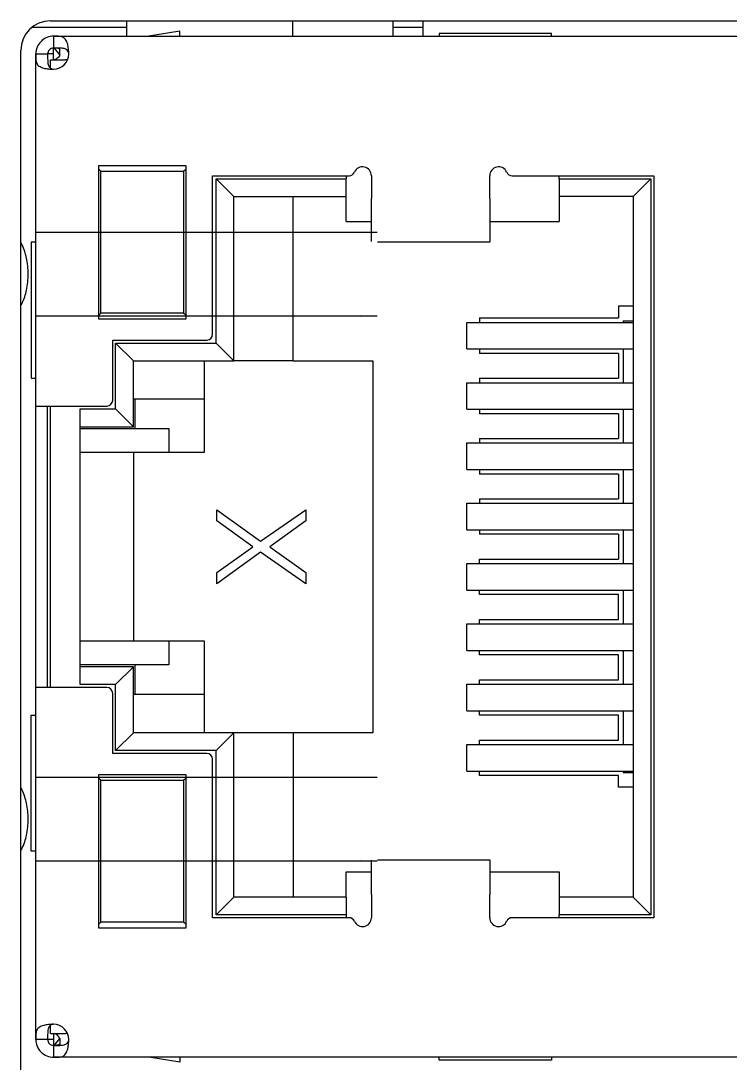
# Model space of a CAD drawing. Header units: inches. Extents: x 17 to 3130, y 15 to 659.
# Drawn here: x 1748.06 to 1760.06, y 247.88 to 265.51 of the extents above; entities that cross this region are included whole.
import ezdxf

# ---------------------------------------------------------------- set-up
doc = ezdxf.new("R2010")
doc.units = ezdxf.units.IN
doc.header["$MEASUREMENT"] = 0
doc.layers.add('Sichtbare Kanten(DIN)', color=7, linetype='Continuous', lineweight=25)

msp = doc.modelspace()

# ---------------------------------------------------------------- linework, layer by layer
at = {"layer": 'Sichtbare Kanten(DIN)'}
for p, q in [((1749.85608, 265.39637), (1748.2484, 265.39637)), ((1748.56406, 265.50861), (1768.86406, 265.50861)), ((1749.85608, 265.39637), (1749.85608, 265.50861)), ((1749.85608, 265.24849), (1749.85608, 265.39637)), ((1750.75379, 265.33333), (1750.22776, 265.24849)), ((1750.75379, 265.24849), (1750.75379, 265.33333)), ((1752.6569, 265.50861), (1752.65674, 265.24849)), ((1754.35674, 265.24849), (1754.3569, 265.50861)), ((1754.85881, 265.39637), (1754.35683, 265.39637)), ((1754.85881, 265.50861), (1754.85881, 265.24849)), ((1748.61683, 265.24849), (1773.56683, 265.24849)), ((1748.61683, 265.24849), (1748.61683, 265.04849)), ((1757.03795, 265.29683), (1755.13795, 265.29683)), ((1755.13795, 265.29683), (1755.13795, 265.24849)), ((1757.03795, 265.24849), (1757.03795, 265.29683)), ((1748.06406, 230.55861), (1748.06406, 265.00861)), ((1748.61683, 264.84849), (1748.61683, 265.04849)), ((1748.62987, 265.04827), (1748.72174, 264.93082)), ((1748.72174, 264.9308), (1748.72174, 265.03201)), ((1748.31683, 258.99349), (1748.31683, 264.94849)), ((1748.31683, 264.94849), (1748.51683, 264.94849)), ((1748.53683, 264.94849), (1748.51683, 264.94849)), ((1748.61683, 264.94849), (1748.53683, 264.94849)), ((1748.56683, 264.84849), (1748.81683, 264.84849)), ((1748.56683, 264.7061), (1748.56683, 264.84849)), ((1748.85367, 264.84849), (1748.81683, 264.84849)), ((1749.38183, 260.46349), (1749.38183, 263.06349)), ((1749.38183, 263.06349), (1750.85183, 263.06349)), ((1750.85183, 263.06349), (1750.85183, 260.46349)), ((1749.38183, 262.99849), (1749.41683, 262.96349)), ((1749.41683, 262.96349), (1750.81683, 262.96349)), ((1749.41683, 260.56349), (1749.41683, 262.96349)), ((1750.81683, 262.96349), (1750.85183, 262.99849)), ((1750.81683, 262.96349), (1750.81683, 260.56349)), ((1751.30683, 260.20849), (1751.30683, 262.88849)), ((1751.30683, 262.88849), (1753.61271, 262.88849)), ((1753.56683, 262.88849), (1753.56683, 262.83849)), ((1753.99183, 262.88849), (1753.99183, 262.50297)), ((1755.99183, 262.50297), (1755.99183, 262.88849)), ((1756.37096, 262.88849), (1758.76683, 262.88849)), ((1757.16683, 262.83849), (1757.16683, 262.88849)), ((1758.76683, 262.88849), (1758.76683, 250.33849)), ((1751.36683, 260.05849), (1751.36683, 262.83849)), ((1751.36683, 262.83849), (1753.56683, 262.83849)), ((1751.36683, 262.83849), (1751.66683, 262.53849)), ((1753.56683, 262.53849), (1753.56683, 262.83849)), ((1757.16683, 262.83849), (1758.71683, 262.83849)), ((1757.16683, 262.83849), (1757.16683, 262.53849)), ((1758.71683, 262.83849), (1758.41683, 262.53849)), ((1758.71683, 262.83849), (1758.71683, 250.38849)), ((1751.66683, 259.75849), (1751.66683, 262.53849)), ((1751.66683, 262.53849), (1753.56683, 262.53849)), ((1752.66683, 259.75849), (1752.66683, 262.53849)), ((1753.56683, 262.11349), (1753.56683, 262.53849)), ((1757.16683, 262.53849), (1757.16683, 262.11349)), ((1758.41683, 262.53849), (1757.16683, 262.53849)), ((1758.41683, 262.53849), (1758.41683, 250.68849)), ((1753.99183, 261.77797), (1753.99183, 262.50297)), ((1755.99183, 262.50297), (1755.99183, 261.77797)), ((1753.56683, 262.11349), (1753.99183, 262.11349)), ((1755.99183, 262.11349), (1757.16683, 262.11349)), ((1748.31683, 261.93454), (1754.08723, 261.93454)), ((1748.51543, 261.93454), (1748.51684, 261.93454)), ((1748.23926, 261.76349), (1748.23926, 259.46349)), ((1748.31683, 261.76349), (1748.23926, 261.76349)), ((1755.99183, 261.76349), (1754.09152, 261.76349)), ((1755.99183, 261.76349), (1755.99183, 261.77797)), ((1758.16683, 260.68018), (1758.16683, 260.48349)), ((1758.41683, 260.68018), (1758.16683, 260.68018)), ((1754.08723, 260.51244), (1748.31683, 260.51244)), ((1748.51543, 260.51244), (1748.51684, 260.51244)), ((1749.41683, 260.56349), (1749.38183, 260.52849)), ((1750.85183, 260.46349), (1749.38183, 260.46349)), ((1750.81683, 260.56349), (1749.41683, 260.56349)), ((1750.85183, 260.52849), (1750.81683, 260.56349)), ((1753.80945, 260.51804), (1753.46366, 260.51244)), ((1755.60576, 259.95849), (1755.60576, 260.40849)), ((1755.60576, 260.40849), (1758.41683, 260.40849)), ((1755.8168, 260.48349), (1755.8168, 260.40849)), ((1755.8168, 260.48349), (1758.16683, 260.48349)), ((1758.24683, 260.43349), (1758.24683, 260.40849)), ((1758.24683, 260.43349), (1758.41683, 260.43349)), ((1749.61683, 259.09349), (1749.61683, 260.10849)), ((1749.61683, 260.10849), (1751.20683, 260.10849)), ((1749.66683, 258.94349), (1749.66683, 260.05849)), ((1749.66683, 260.05849), (1751.36683, 260.05849)), ((1749.66683, 260.05849), (1749.96683, 259.75849)), ((1751.36683, 260.05849), (1751.66683, 259.75849)), ((1755.60576, 259.95849), (1758.41683, 259.95849)), ((1755.8168, 259.95849), (1755.8168, 259.88349)), ((1758.16683, 259.88349), (1755.8168, 259.88349)), ((1758.16683, 259.88349), (1758.16683, 259.46349)), ((1758.24683, 259.95849), (1758.24683, 259.38849)), ((1749.96683, 259.75849), (1751.66683, 259.75849)), ((1749.96683, 258.64349), (1749.96683, 259.75849)), ((1751.16683, 258.21349), (1751.16683, 259.75849)), ((1752.66683, 259.75849), (1751.66683, 259.75849)), ((1752.66683, 259.75849), (1754.01683, 259.75849)), ((1754.01683, 259.75849), (1754.01683, 253.46849)), ((1748.23926, 259.46349), (1748.31683, 259.46349)), ((1755.60576, 258.93849), (1755.60576, 259.38849)), ((1755.60576, 259.38849), (1758.41683, 259.38849)), ((1755.8168, 259.46349), (1755.8168, 259.38849)), ((1755.8168, 259.46349), (1758.16683, 259.46349)), ((1748.31683, 254.23349), (1748.31683, 258.99349)), ((1748.31683, 258.99349), (1748.61683, 258.99349)), ((1748.51683, 254.23349), (1748.51683, 258.99349)), ((1748.56683, 254.23349), (1748.56683, 258.99349)), ((1748.61683, 258.99349), (1749.51683, 258.99349)), ((1749.96683, 259.11349), (1751.16683, 259.11349)), ((1749.9985, 258.61349), (1749.9985, 259.11349)), ((1749.06683, 254.28349), (1749.06683, 258.94349)), ((1749.06683, 258.94349), (1749.66683, 258.94349)), ((1749.66683, 258.94349), (1749.96683, 258.64349)), ((1755.60576, 258.93849), (1758.41683, 258.93849)), ((1755.8168, 258.93849), (1755.8168, 258.86349)), ((1758.16683, 258.86349), (1755.8168, 258.86349)), ((1758.16683, 258.86349), (1758.16683, 258.44349)), ((1758.24683, 258.93849), (1758.24683, 258.36849)), ((1749.06683, 258.64349), (1749.96683, 258.64349)), ((1749.06683, 258.61349), (1750.56683, 258.61349)), ((1750.56683, 258.61349), (1750.56683, 258.21349)), ((1755.60576, 257.91849), (1755.60576, 258.36849)), ((1755.60576, 258.36849), (1758.41683, 258.36849)), ((1755.8168, 258.44349), (1755.8168, 258.36849)), ((1755.8168, 258.44349), (1758.16683, 258.44349)), ((1749.06683, 258.21349), (1749.96683, 258.21349)), ((1749.96683, 258.21349), (1751.16683, 258.21349)), ((1749.96683, 258.21349), (1749.96683, 255.01349)), ((1755.60576, 257.91849), (1758.41683, 257.91849)), ((1755.8168, 257.91849), (1755.8168, 257.84349)), ((1758.16683, 257.84349), (1755.8168, 257.84349)), ((1758.16683, 257.84349), (1758.16683, 257.42349)), ((1758.24683, 257.91849), (1758.24683, 257.34849)), ((1755.8168, 257.42349), (1755.8168, 257.34849)), ((1755.8168, 257.42349), (1758.16683, 257.42349)), ((1751.37985, 257.05099), (1751.37985, 257.23849)), ((1751.37985, 257.23849), (1752.1139, 256.70724)), ((1752.1139, 256.70724), (1752.87985, 257.23849)), ((1752.87985, 257.23849), (1752.87985, 257.05099)), ((1755.60576, 256.89849), (1755.60576, 257.34849)), ((1755.60576, 257.34849), (1758.41683, 257.34849)), ((1751.98624, 256.61349), (1751.37985, 257.05099)), ((1752.87985, 257.05099), (1752.27347, 256.61349)), ((1755.60576, 256.89849), (1758.41683, 256.89849)), ((1755.8168, 256.89849), (1755.8168, 256.82349)), ((1758.24683, 256.89849), (1758.24683, 256.32849)), ((1758.16683, 256.82349), (1755.8168, 256.82349)), ((1758.16683, 256.82349), (1758.16683, 256.40349)), ((1751.37985, 256.17599), (1751.98624, 256.61349)), ((1752.1139, 256.51974), (1751.37985, 255.98849)), ((1752.87985, 255.98849), (1752.1139, 256.51974)), ((1752.27347, 256.61349), (1752.87985, 256.17599)), ((1755.8168, 256.32849), (1755.8168, 256.40349)), ((1755.8168, 256.40349), (1758.16683, 256.40349)), ((1751.37985, 255.98849), (1751.37985, 256.17599)), ((1752.87985, 256.17599), (1752.87985, 255.98849)), ((1755.60576, 255.87849), (1755.60576, 256.32849)), ((1755.60576, 256.32849), (1758.41683, 256.32849)), ((1755.60576, 255.87849), (1758.41683, 255.87849)), ((1755.8168, 255.80349), (1755.8168, 255.87849)), ((1758.24683, 255.87849), (1758.24683, 255.30849)), ((1758.16683, 255.80349), (1755.8168, 255.80349)), ((1758.16683, 255.38349), (1758.16683, 255.80349)), ((1755.60576, 254.85849), (1755.60576, 255.30849)), ((1755.60576, 255.30849), (1758.41683, 255.30849)), ((1755.8168, 255.30849), (1755.8168, 255.38349)), ((1755.8168, 255.38349), (1758.16683, 255.38349)), ((1749.96683, 255.01349), (1749.06683, 255.01349)), ((1751.16683, 255.01349), (1749.96683, 255.01349)), ((1750.56683, 255.01349), (1750.56683, 254.61349)), ((1751.16683, 253.46849), (1751.16683, 255.01349)), ((1755.60576, 254.85849), (1758.41683, 254.85849)), ((1755.8168, 254.78349), (1755.8168, 254.85849)), ((1758.16683, 254.78349), (1755.8168, 254.78349)), ((1758.16683, 254.36349), (1758.16683, 254.78349)), ((1758.24683, 254.85849), (1758.24683, 254.28849)), ((1750.56683, 254.61349), (1749.06683, 254.61349)), ((1749.96683, 254.58349), (1749.06683, 254.58349)), ((1749.66683, 254.28349), (1749.96683, 254.58349)), ((1749.96683, 253.46849), (1749.96683, 254.58349)), ((1749.9985, 254.11349), (1749.9985, 254.61349)), ((1748.31683, 248.27849), (1748.31683, 254.23349)), ((1748.61683, 254.23349), (1748.31683, 254.23349)), ((1749.51683, 254.23349), (1748.61683, 254.23349)), ((1749.66683, 254.28349), (1749.06683, 254.28349)), ((1749.66683, 253.16849), (1749.66683, 254.28349)), ((1755.60576, 253.83849), (1755.60576, 254.28849)), ((1755.60576, 254.28849), (1758.41683, 254.28849)), ((1755.8168, 254.28849), (1755.8168, 254.36349)), ((1755.8168, 254.36349), (1758.16683, 254.36349)), ((1749.61683, 253.11849), (1749.61683, 254.13349)), ((1751.16683, 254.11349), (1749.96683, 254.11349)), ((1748.23926, 251.46349), (1748.23926, 253.76349)), ((1748.23926, 253.76349), (1748.31683, 253.76349)), ((1755.60576, 253.83849), (1758.41683, 253.83849)), ((1755.8168, 253.76349), (1755.8168, 253.83849)), ((1758.16683, 253.76349), (1755.8168, 253.76349)), ((1758.16683, 253.34349), (1758.16683, 253.76349)), ((1758.24683, 253.83849), (1758.24683, 253.26849)), ((1749.66683, 253.16849), (1749.96683, 253.46849)), ((1751.66683, 253.46849), (1749.96683, 253.46849)), ((1751.36683, 253.16849), (1751.66683, 253.46849)), ((1752.66683, 253.46849), (1751.66683, 253.46849)), ((1751.66683, 250.68849), (1751.66683, 253.46849)), ((1754.01683, 253.46849), (1752.66683, 253.46849)), ((1752.66683, 253.46849), (1752.66683, 250.68849)), ((1755.60576, 252.81849), (1755.60576, 253.26849)), ((1755.60576, 253.26849), (1758.41683, 253.26849)), ((1755.8168, 253.26849), (1755.8168, 253.34349)), ((1755.8168, 253.34349), (1758.16683, 253.34349)), ((1751.20683, 253.11849), (1749.61683, 253.11849)), ((1751.36683, 253.16849), (1749.66683, 253.16849)), ((1751.30683, 250.33849), (1751.30683, 253.01849)), ((1751.36683, 250.38849), (1751.36683, 253.16849)), ((1755.60576, 252.81849), (1758.41683, 252.81849)), ((1755.8168, 252.74349), (1755.8168, 252.81849)), ((1758.24683, 252.81849), (1758.24683, 252.79349)), ((1748.31683, 252.71454), (1754.08723, 252.71454)), ((1748.51492, 252.71454), (1748.51684, 252.71454)), ((1749.38183, 252.76349), (1750.85183, 252.76349)), ((1749.38183, 250.16349), (1749.38183, 252.76349)), ((1749.38183, 252.69849), (1749.41683, 252.66349)), ((1749.41683, 252.66349), (1750.81683, 252.66349)), ((1749.41683, 250.26349), (1749.41683, 252.66349)), ((1750.81683, 252.66349), (1750.85183, 252.69849)), ((1750.81683, 252.66349), (1750.81683, 250.26349)), ((1750.85183, 252.76349), (1750.85183, 250.16349)), ((1758.16683, 252.74349), (1755.8168, 252.74349)), ((1758.16683, 252.54679), (1758.16683, 252.74349)), ((1758.24683, 252.79349), (1758.41683, 252.79349)), ((1758.41683, 252.54679), (1758.16683, 252.54679)), ((1748.31683, 251.46349), (1748.23926, 251.46349)), ((1754.08723, 251.29244), (1748.31683, 251.29244)), ((1748.51543, 251.29244), (1748.51684, 251.29244)), ((1753.80945, 251.29804), (1753.46366, 251.29244)), ((1753.99183, 250.73017), (1753.99183, 251.31017)), ((1754.09151, 251.31849), (1755.99183, 251.31849)), ((1755.99183, 251.31017), (1755.99183, 251.31849)), ((1755.99183, 251.31017), (1755.99183, 250.73017)), ((1753.56683, 251.11349), (1753.99183, 251.11349)), ((1753.56683, 250.68849), (1753.56683, 251.11349)), ((1755.99183, 251.11349), (1757.16683, 251.11349)), ((1757.16683, 251.11349), (1757.16683, 250.68849)), ((1753.99183, 250.73017), (1753.99183, 250.33849)), ((1755.99183, 250.33849), (1755.99183, 250.73017)), ((1751.36683, 250.38849), (1751.66683, 250.68849)), ((1753.56683, 250.68849), (1751.66683, 250.68849)), ((1753.56683, 250.68849), (1753.56683, 250.38849)), ((1757.16683, 250.68849), (1757.16683, 250.38849)), ((1758.41683, 250.68849), (1757.16683, 250.68849)), ((1758.71683, 250.38849), (1758.41683, 250.68849)), ((1753.56683, 250.38849), (1751.36683, 250.38849)), ((1753.56683, 250.38849), (1753.56683, 250.33849)), ((1758.71683, 250.38849), (1757.16683, 250.38849)), ((1757.16683, 250.33849), (1757.16683, 250.38849)), ((1749.41683, 250.26349), (1749.38183, 250.22849)), ((1750.81683, 250.26349), (1749.41683, 250.26349)), ((1750.85183, 250.22849), (1750.81683, 250.26349)), ((1753.61271, 250.33849), (1751.30683, 250.33849)), ((1758.76683, 250.33849), (1756.37096, 250.33849)), ((1750.85183, 250.16349), (1749.38183, 250.16349)), ((1748.56683, 248.37849), (1748.56683, 248.52087)), ((1748.51683, 248.27849), (1748.31683, 248.27849)), ((1748.53651, 248.27849), (1748.51684, 248.27849)), ((1748.61683, 248.27849), (1748.53683, 248.27849)), ((1748.56683, 248.37849), (1748.81683, 248.37849)), ((1748.61683, 248.37849), (1748.61683, 248.17849)), ((1748.62987, 248.1787), (1748.72174, 248.29614)), ((1748.71683, 248.30535), (1748.71683, 248.30534)), ((1748.72174, 248.29617), (1748.72174, 248.19496)), ((1748.85367, 248.37849), (1748.81683, 248.37849)), ((1748.61683, 248.17849), (1748.61683, 247.97849)), ((1773.56683, 247.97849), (1748.61683, 247.97849)), ((1750.75379, 247.89364), (1750.22776, 247.97849)), ((1750.75379, 247.97849), (1750.75379, 247.89364)), ((1755.13795, 247.93014), (1755.13795, 247.97849)), ((1757.03795, 247.93014), (1755.13795, 247.93014)), ((1757.03795, 247.97849), (1757.03795, 247.93014))]:
    msp.add_line(p, q, dxfattribs=at)
for centre, radius, start, end in [((1748.56406, 265.00861), 0.5, 90, 180), ((1748.61683, 264.94849), 0.25708, 270, 0), ((1753.61271, 262.98849), 0.1, 270, 336.419498), ((1753.84183, 262.88849), 0.15, 0, 156.423371), ((1756.14183, 262.88849), 0.15, 23.578179, 180), ((1756.37096, 262.98849), 0.1, 203.578178, 270), ((1751.20683, 260.20849), 0.1, 270, 0), ((1749.51683, 259.09349), 0.1, 270, 0), ((1749.51683, 254.13349), 0.1, 0, 90), ((1751.20683, 253.01849), 0.1, 0, 90), ((1753.61271, 250.23849), 0.1, 23.578178, 90), ((1753.84183, 250.33849), 0.15, 203.578179, 0), ((1756.14183, 250.33849), 0.15, 180, 336.421822), ((1756.37096, 250.23849), 0.1, 90, 156.421821), ((1748.61683, 248.27849), 0.25708, 0, 90)]:
    msp.add_arc(centre, radius, start, end, dxfattribs=at)
for points, knots in [([(1748.61683, 265.24849), (1748.57741, 265.24849), (1748.53837, 265.24072), (1748.46556, 265.21053), (1748.43253, 265.18844), (1748.37689, 265.13281), (1748.3548, 265.09977), (1748.32461, 265.02696), (1748.31683, 264.98791), (1748.31683, 264.94849)], [-0.0538521961, -0.0538521961, -0.0538521961, -0.0538521961, -0.0403808465, -0.0403808465, -0.0269279591, -0.0269279591, -0.0134737152, -0.0134737152, -0.000001, -0.000001, -0.000001, -0.000001]), ([(1748.87391, 264.9485), (1748.87391, 264.97818), (1748.87238, 265.00766), (1748.8663, 265.06343), (1748.86186, 265.08943), (1748.84708, 265.1462), (1748.83558, 265.17266), (1748.80747, 265.21218), (1748.79082, 265.22579), (1748.75013, 265.24226), (1748.72766, 265.24591), (1748.68788, 265.24808), (1748.67404, 265.24832), (1748.64558, 265.24851), (1748.63131, 265.24849), (1748.61684, 265.24849)], [-0.0564799658, -0.0564799658, -0.0564799658, -0.0564799658, -0.048346409, -0.048346409, -0.0404181949, -0.0404181949, -0.0292982998, -0.0292982998, -0.0184639284, -0.0184639284, -0.0089370631, -0.0089370631, -0.0043445505, -0.0043445505, -0.0000009999, -0.0000009999, -0.0000009999, -0.0000009999]), ([(1748.61683, 265.04849), (1748.6037, 265.04849), (1748.59069, 265.0459), (1748.5664, 265.03583), (1748.55539, 265.02846), (1748.53686, 265.00993), (1748.52949, 264.99892), (1748.51942, 264.97463), (1748.51683, 264.96162), (1748.51683, 264.94849)], [-0.0302229297, -0.0302229297, -0.0302229297, -0.0302229297, -0.0226665264, -0.0226665264, -0.0151119648, -0.0151119648, -0.0075574033, -0.0075574033, -0.000001, -0.000001, -0.000001, -0.000001]), ([(1748.72174, 265.03202), (1748.70668, 265.03791), (1748.68975, 265.04175), (1748.66506, 265.04563), (1748.65573, 265.04667), (1748.64162, 265.04774), (1748.63674, 265.04802), (1748.62937, 265.0483), (1748.62687, 265.04837), (1748.62312, 265.04844), (1748.62187, 265.04846), (1748.61998, 265.04848), (1748.61935, 265.04848), (1748.6184, 265.04848), (1748.61808, 265.04849), (1748.61761, 265.04849), (1748.61745, 265.04849), (1748.61714, 265.04849), (1748.61699, 265.04849), (1748.61683, 265.04849)], [-0.0187657072, -0.0187657072, -0.0187657072, -0.0187657072, -0.0103490156, -0.0103490156, -0.0053507188, -0.0053507188, -0.0027122222, -0.0027122222, -0.0013644485, -0.0013644485, -0.0006841907, -0.0006841907, -0.0003425638, -0.0003425638, -0.0001713876, -0.0001713876, -0.0000857102, -0.0000857102, -0.0000038328, -0.0000038328, -0.0000038328, -0.0000038328]), ([(1748.87391, 264.9485), (1748.87391, 264.95748), (1748.87264, 264.9663), (1748.86769, 264.98337), (1748.86398, 264.99133), (1748.85094, 265.01093), (1748.84061, 265.01879), (1748.82122, 265.03091), (1748.80419, 265.03828), (1748.75662, 265.04598), (1748.73177, 265.04754), (1748.674, 265.04862), (1748.6452, 265.04849), (1748.61684, 265.04849)], [-0.0483841416, -0.0483841416, -0.0483841416, -0.0483841416, -0.0438164189, -0.0438164189, -0.0390509087, -0.0390509087, -0.0305854438, -0.0305854438, -0.0178591908, -0.0178591908, -0.0085116269, -0.0085116269, -0.0000009999, -0.0000009999, -0.0000009999, -0.0000009999]), ([(1748.31683, 264.94848), (1748.31683, 264.93399), (1748.31681, 264.91971), (1748.317, 264.89123), (1748.31724, 264.87737), (1748.3194, 264.83782), (1748.32301, 264.81529), (1748.33958, 264.77443), (1748.35321, 264.75779), (1748.39276, 264.7297), (1748.41923, 264.7182), (1748.47601, 264.70344), (1748.50199, 264.69901), (1748.55771, 264.69293), (1748.58717, 264.69141), (1748.61682, 264.69141)], [-0.0621463058, -0.0621463058, -0.0621463058, -0.0621463058, -0.0572938323, -0.0572938323, -0.0521627349, -0.0521627349, -0.041621349, -0.041621349, -0.0297529403, -0.0297529403, -0.0175745534, -0.0175745534, -0.0088998889, -0.0088998889, -0.000001, -0.000001, -0.000001, -0.000001]), ([(1748.51683, 264.94848), (1748.51683, 264.92012), (1748.5167, 264.89132), (1748.51778, 264.83356), (1748.51935, 264.8087), (1748.52704, 264.76113), (1748.53441, 264.7441), (1748.54653, 264.72471), (1748.5544, 264.71438), (1748.57399, 264.70134), (1748.58195, 264.69763), (1748.59902, 264.69268), (1748.60784, 264.69141), (1748.61682, 264.69141)], [-0.0285717575, -0.0285717575, -0.0285717575, -0.0285717575, -0.0235461452, -0.0235461452, -0.0180263128, -0.0180263128, -0.0105113236, -0.0105113236, -0.005512376, -0.005512376, -0.0026982908, -0.0026982908, -0.000001, -0.000001, -0.000001, -0.000001]), ([(1748.72175, 264.9308), (1748.71513, 264.91781), (1748.70775, 264.90611), (1748.69174, 264.88564), (1748.68315, 264.87693), (1748.66512, 264.86283), (1748.65573, 264.85748), (1748.6314, 264.84841), (1748.62004, 264.84849), (1748.61683, 264.84849)], [0.0000045685, 0.0000045685, 0.0000045685, 0.0000045685, 0.0053097414, 0.0053097414, 0.010623204, 0.010623204, 0.0159304309, 0.0159304309, 0.0240316021, 0.0240316021, 0.0240316021, 0.0240316021]), ([(1748.06407, 260.69206), (1748.06944, 260.70164), (1748.07481, 260.71178), (1748.11987, 260.80213), (1748.1441, 260.8865), (1748.17801, 261.04237), (1748.18678, 261.1358), (1748.18688, 261.31703), (1748.17713, 261.41025), (1748.14447, 261.5613), (1748.12046, 261.6451), (1748.07542, 261.73611), (1748.06972, 261.74691), (1748.06408, 261.757)], [-0.1224787569, -0.1224787569, -0.1224787569, -0.1224787569, -0.1205548121, -0.1205548121, -0.1062943512, -0.1062943512, -0.0862407856, -0.0862407856, -0.0649962346, -0.0649962346, -0.0490491362, -0.0490491362, -0.0467306012, -0.0467306012, -0.0467306012, -0.0467306012]), ([(1748.06407, 251.47206), (1748.06944, 251.48164), (1748.07481, 251.49178), (1748.11987, 251.58213), (1748.1441, 251.6665), (1748.17801, 251.82237), (1748.18678, 251.9158), (1748.18688, 252.09703), (1748.17713, 252.19025), (1748.14447, 252.3413), (1748.12046, 252.4251), (1748.07542, 252.51611), (1748.06972, 252.52691), (1748.06408, 252.537)], [-0.122478757, -0.122478757, -0.122478757, -0.122478757, -0.1205548122, -0.1205548122, -0.1062943512, -0.1062943512, -0.0862407856, -0.0862407856, -0.0649962346, -0.0649962346, -0.0490491362, -0.0490491362, -0.0467306012, -0.0467306012, -0.0467306012, -0.0467306012]), ([(1748.61682, 248.53557), (1748.58715, 248.53557), (1748.55766, 248.53404), (1748.50189, 248.52795), (1748.47589, 248.52351), (1748.41912, 248.50873), (1748.39267, 248.49723), (1748.35314, 248.46912), (1748.33953, 248.45247), (1748.32306, 248.41178), (1748.31941, 248.38931), (1748.31724, 248.34954), (1748.317, 248.33569), (1748.31681, 248.30723), (1748.31683, 248.29297), (1748.31683, 248.2785)], [-0.0564799738, -0.0564799738, -0.0564799738, -0.0564799738, -0.0483464155, -0.0483464155, -0.0404182001, -0.0404182001, -0.0292983046, -0.0292983046, -0.0184639332, -0.0184639332, -0.0089370686, -0.0089370686, -0.0043445532, -0.0043445532, -0.000000999, -0.000000999, -0.000000999, -0.000000999]), ([(1748.61682, 248.53557), (1748.60784, 248.53557), (1748.59902, 248.53429), (1748.58195, 248.52934), (1748.57399, 248.52564), (1748.5544, 248.51259), (1748.54653, 248.50226), (1748.53441, 248.48287), (1748.52704, 248.46585), (1748.51935, 248.41827), (1748.51778, 248.39342), (1748.5167, 248.33565), (1748.51683, 248.30686), (1748.51683, 248.2785)], [-0.0483841264, -0.0483841264, -0.0483841264, -0.0483841264, -0.0438164062, -0.0438164062, -0.0390508987, -0.0390508987, -0.0305854365, -0.0305854365, -0.0178591886, -0.0178591886, -0.0085116267, -0.0085116267, -0.0000009962, -0.0000009962, -0.0000009962, -0.0000009962]), ([(1748.31683, 248.27848), (1748.31683, 248.23906), (1748.32461, 248.20001), (1748.3548, 248.1272), (1748.37689, 248.09416), (1748.43254, 248.03853), (1748.46557, 248.01644), (1748.53837, 247.98626), (1748.57742, 247.97849), (1748.61683, 247.97849)], [-0.0538521941, -0.0538521941, -0.0538521941, -0.0538521941, -0.0403789599, -0.0403789599, -0.0269241988, -0.0269241988, -0.013471828, -0.013471828, -0.000001, -0.000001, -0.000001, -0.000001]), ([(1748.51683, 248.27849), (1748.51683, 248.26535), (1748.51942, 248.25234), (1748.52949, 248.22805), (1748.53686, 248.21704), (1748.55539, 248.19851), (1748.5664, 248.19114), (1748.59069, 248.18107), (1748.6037, 248.17849), (1748.61683, 248.17849)], [-0.0302229299, -0.0302229299, -0.0302229299, -0.0302229299, -0.0226665267, -0.0226665267, -0.015111965, -0.015111965, -0.0075574034, -0.0075574034, -0.000001, -0.000001, -0.000001, -0.000001]), ([(1748.61683, 248.17849), (1748.64506, 248.17849), (1748.6737, 248.17836), (1748.73128, 248.17942), (1748.75602, 248.18096), (1748.80353, 248.18851), (1748.82068, 248.1958), (1748.84038, 248.20799), (1748.85075, 248.21586), (1748.86387, 248.23542), (1748.86762, 248.24341), (1748.87263, 248.26057), (1748.87391, 248.26944), (1748.87391, 248.27848)], [-0.0284889924, -0.0284889924, -0.0284889924, -0.0284889924, -0.0235228223, -0.0235228223, -0.0180511728, -0.0180511728, -0.0105391664, -0.0105391664, -0.0055454236, -0.0055454236, -0.0027139496, -0.0027139496, -0.000001, -0.000001, -0.000001, -0.000001]), ([(1748.61684, 247.97849), (1748.63133, 247.97849), (1748.64561, 247.97847), (1748.67409, 247.97866), (1748.68795, 247.97889), (1748.7275, 247.98106), (1748.75003, 247.98466), (1748.7909, 248.00123), (1748.80754, 248.01487), (1748.83562, 248.05441), (1748.84712, 248.08088), (1748.86188, 248.13766), (1748.86631, 248.16364), (1748.87239, 248.21936), (1748.87391, 248.24882), (1748.87391, 248.27848)], [-0.0621463059, -0.0621463059, -0.0621463059, -0.0621463059, -0.0572938323, -0.0572938323, -0.0521627349, -0.0521627349, -0.041621349, -0.041621349, -0.0297529403, -0.0297529403, -0.0175745534, -0.0175745534, -0.0088998889, -0.0088998889, -0.000001, -0.000001, -0.000001, -0.000001]), ([(1748.72175, 248.29617), (1748.72056, 248.29852), (1748.71933, 248.30084), (1748.71808, 248.30312), (1748.71682, 248.30539), (1748.71554, 248.30762), (1748.71424, 248.30981), (1748.71293, 248.312), (1748.71161, 248.31414), (1748.71026, 248.31624), (1748.70891, 248.31833), (1748.70754, 248.32039), (1748.70614, 248.32239), (1748.70475, 248.32439), (1748.70333, 248.32635), (1748.7019, 248.32826), (1748.70119, 248.3292), (1748.70048, 248.33013), (1748.69977, 248.33104), (1748.69903, 248.33198), (1748.69828, 248.33292), (1748.69754, 248.33383), (1748.69606, 248.33564), (1748.69457, 248.3374), (1748.69306, 248.33911), (1748.69257, 248.33967), (1748.69208, 248.34022), (1748.69158, 248.34076), (1748.69055, 248.34189), (1748.68952, 248.343), (1748.68847, 248.34409), (1748.68693, 248.34569), (1748.68537, 248.34725), (1748.68379, 248.34875), (1748.68221, 248.35025), (1748.68061, 248.35169), (1748.67901, 248.35309), (1748.67741, 248.35446), (1748.67581, 248.35579), (1748.67419, 248.35706), (1748.67253, 248.35835), (1748.67087, 248.35959), (1748.66919, 248.36078), (1748.66752, 248.36195), (1748.66585, 248.36306), (1748.66416, 248.36412), (1748.66247, 248.36518), (1748.66078, 248.36618), (1748.65907, 248.36712), (1748.65795, 248.36775), (1748.65682, 248.36834), (1748.65569, 248.36891), (1748.6551, 248.36921), (1748.65451, 248.3695), (1748.65392, 248.36978), (1748.65219, 248.37061), (1748.65046, 248.37138), (1748.64872, 248.37209), (1748.64786, 248.37244), (1748.647, 248.37278), (1748.64614, 248.37311), (1748.64525, 248.37344), (1748.64436, 248.37376), (1748.64346, 248.37406), (1748.64169, 248.37466), (1748.63989, 248.3752), (1748.63809, 248.37568), (1748.63629, 248.37616), (1748.63449, 248.37658), (1748.63269, 248.37694), (1748.63089, 248.37731), (1748.6291, 248.37762), (1748.62732, 248.37785), (1748.62628, 248.37798), (1748.62524, 248.37809), (1748.62421, 248.37817), (1748.62347, 248.37823), (1748.62273, 248.37827), (1748.622, 248.37831), (1748.62151, 248.37834), (1748.62101, 248.37838), (1748.62052, 248.37842), (1748.62026, 248.37844), (1748.62, 248.37846), (1748.61974, 248.37849)], [0.000043223, 0.000043223, 0.000043223, 0.000043223, 0.045454545, 0.045454545, 0.045454545, 0.090909091, 0.090909091, 0.090909091, 0.136363636, 0.136363636, 0.136363636, 0.181818182, 0.181818182, 0.181818182, 0.227272727, 0.227272727, 0.227272727, 0.249667583, 0.249667583, 0.249667583, 0.272727273, 0.272727273, 0.272727273, 0.318181818, 0.318181818, 0.318181818, 0.332933802, 0.332933802, 0.332933802, 0.363636364, 0.363636364, 0.363636364, 0.409090909, 0.409090909, 0.409090909, 0.454545455, 0.454545455, 0.454545455, 0.499545549, 0.499545549, 0.499545549, 0.545454545, 0.545454545, 0.545454545, 0.590909091, 0.590909091, 0.590909091, 0.636363636, 0.636363636, 0.636363636, 0.666260806, 0.666260806, 0.666260806, 0.681818182, 0.681818182, 0.681818182, 0.727272727, 0.727272727, 0.727272727, 0.749669977, 0.749669977, 0.749669977, 0.772727273, 0.772727273, 0.772727273, 0.818181818, 0.818181818, 0.818181818, 0.863636364, 0.863636364, 0.863636364, 0.909090909, 0.909090909, 0.909090909, 0.935606291, 0.935606291, 0.935606291, 0.954545455, 0.954545455, 0.954545455, 0.967424659, 0.967424659, 0.967424659, 0.974239261, 0.974239261, 0.974239261, 0.974239261]), ([(1748.72174, 248.19496), (1748.70902, 248.18998), (1748.69501, 248.1865), (1748.66078, 248.18022), (1748.63831, 248.17849), (1748.61683, 248.17849)], [-0.0187362156, -0.0187362156, -0.0187362156, -0.0187362156, -0.0116133611, -0.0116133611, -0.0000010001, -0.0000010001, -0.0000010001, -0.0000010001])]:
    msp.add_open_spline(points, degree=3, knots=knots, dxfattribs=at)

doc.saveas('drawing.dxf')
